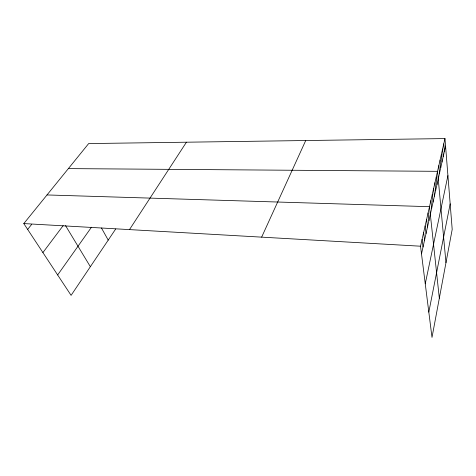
<?xml version="1.0" encoding="UTF-8"?>
<svg xmlns="http://www.w3.org/2000/svg" width="476" height="476" viewBox="0 0 476 476"><rect width="100%" height="100%" fill="white"/><g stroke="black" fill="none" stroke-linecap="round" stroke-linejoin="round"><path stroke-width="0.71" d="M428.817 312.113L450.165 203.829M425.258 283.803L447.916 175.585M421.492 253.869L445.566 146.078M444.971 138.581L452.2 229.373L432 337.419L420.528 246.205L444.971 138.581L88.667 143.573L23.8 223.577L71.097 295.358L115.692 228.992M261.645 237.143L305.729 140.533M129.49 229.61L186.437 142.205M57.65 274.95L91.475 227.219M42.905 252.577L63.177 225.6M27.65 229.426L31.6 224.476M68.371 168.605L437.533 171.324L445.97 262.687M47.011 194.946L429.507 206.685L439.324 298.226M23.8 223.577L420.528 246.205M65.521 225.582L90.357 266.697M101.459 227.986L108.219 240.118M422.099 239.303L423.033 246.961M423.64 232.526L424.55 240.184M425.145 225.88L426.032 233.537M426.627 219.365L427.49 227.016M428.079 212.962L428.924 220.608M430.905 200.521L431.702 208.155M432.279 194.47L433.059 202.092M433.63 188.526L434.386 196.142M434.957 182.689L435.695 190.293M436.254 176.959L436.974 184.551M438.83 165.624L439.515 173.193M440.104 160.025L440.764 167.576M441.353 154.521L441.996 162.06M442.579 149.119L443.21 156.64M443.787 143.806L444.4 151.314"/></g></svg>
